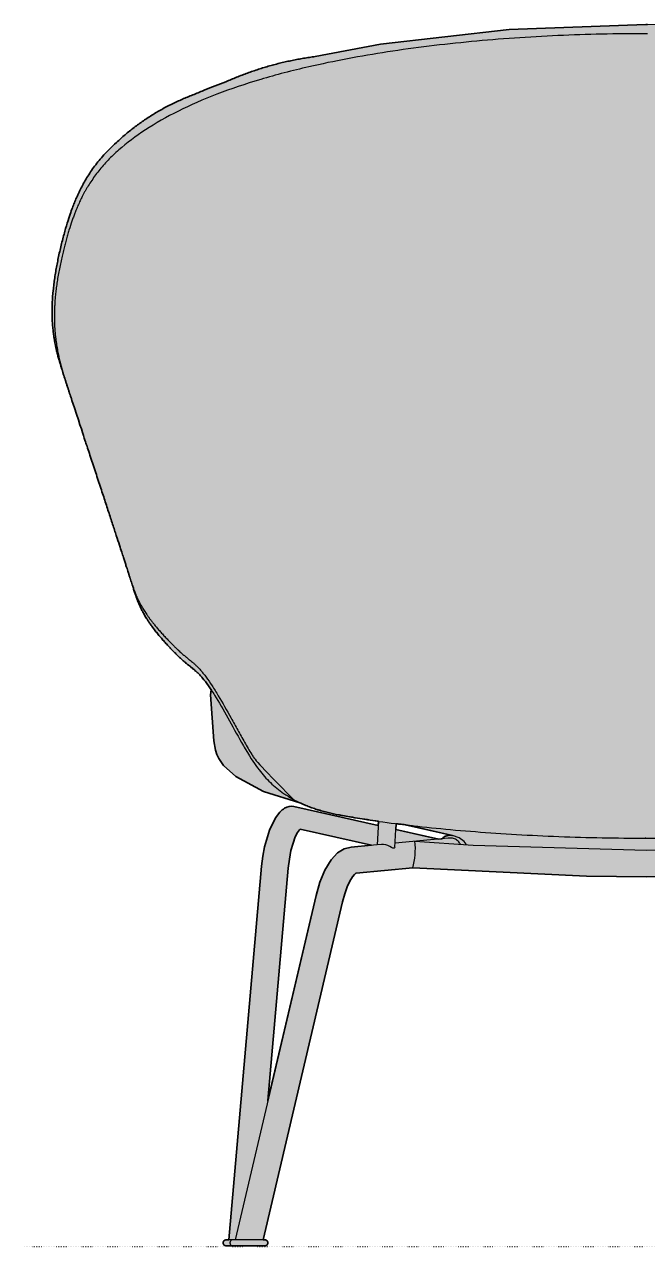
# Model space of a CAD drawing. Header units: millimetres. Extents: x 0 to 1838, y -1115 to 795.
# Drawn here: x 0 to 406, y -1115 to -320 of the extents above; entities that cross this region are included whole.
import ezdxf

# ---------------------------------------------------------------- set-up
doc = ezdxf.new("R2010")
doc.units = ezdxf.units.MM
doc.linetypes.add('Dots', pattern=[1, 0, -1])
doc.layers.add('Blocks', color=7, linetype='Continuous')
doc.layers.add('Blocks$Fill', color=7, linetype='Continuous', true_color=0xffffff)
for name, color, linetype, lineweight, true_color in [('Blocks$Inner', 7, 'Continuous', 25, 0x007f00), ('Blocks$Outline', 7, 'Continuous', 35, 0xff3f3f), ('Groud', 7, 'Dots', 25, 0x243775)]:
    doc.layers.add(name, color=color, linetype=linetype, lineweight=lineweight, true_color=true_color)

# ---------------------------------------------------------------- blocks, each defined once
blk = doc.blocks.new('Let Lounge Chair Back')
at = {"layer": 'Blocks$Fill'}
h = blk.add_hatch(color=256, dxfattribs=at)
h.paths.add_polyline_path([(231.9, 782.32), (315.7, 791.92), (404.58, 795.18), (405.19, 795.16), (405.81, 795.18), (494.69, 791.92), (578.49, 782.32), (621.08, 774.28), (624.82, 773.76), (628.55, 773.17), (632.27, 772.51), (635.99, 771.78), (639.69, 770.98), (643.38, 770.12), (647.05, 769.18), (650.71, 768.18), (654.35, 767.12), (657.96, 765.99), (661.56, 764.79), (665.13, 763.53), (668.67, 762.2), (672.19, 760.81), (675.68, 759.36), (679.14, 757.85), (686.15, 755.24), (692.94, 752.54), (699.77, 749.63), (703.24, 748.31), (706.69, 746.89), (710.11, 745.39), (713.49, 743.8), (716.84, 742.13), (720.15, 740.37), (723.41, 738.52), (726.63, 736.59), (729.8, 734.59), (732.92, 732.5), (735.98, 730.34), (738.98, 728.1), (741.93, 725.8), (744.81, 723.42), (747.62, 720.98), (750.37, 718.47), (752.88, 716.16), (755.28, 713.82), (757.01, 712.04), (758.67, 710.25), (760.26, 708.45), (761.79, 706.64), (763.25, 704.82), (764.65, 702.99), (765.99, 701.15), (767.26, 699.29), (768.49, 697.43), (769.65, 695.56), (770.77, 693.69), (771.83, 691.8), (772.85, 689.92), (773.82, 688.02), (774.75, 686.13), (776.44, 682.44), (777.81, 679.21), (778.46, 677.59), (779.85, 673.91), (781.53, 669.03), (783.55, 662.46), (785.67, 654.64), (787.65, 646.33), (789.3, 638.27), (790, 634.34), (790.64, 630.28), (791.2, 626.18), (791.66, 622.12), (792.01, 618.2), (792.24, 614.5), (792.36, 611.09), (792.39, 608.06), (792.36, 605.4), (792.27, 603.05), (792.16, 600.94), (792.01, 599.05), (791.68, 595.71), (791.28, 592.68), (790.7, 589.05), (789.99, 585.44), (789.28, 582.26), (788.69, 579.94), (787.16, 574.5), (779.63, 551.14), (779.43, 550.52), (739.8, 429.54), (739.64, 428.93), (739.46, 428.32), (738.24, 424.62), (736.92, 420.92), (736.11, 418.85), (735.44, 417.28), (735.03, 416.35), (734.57, 415.39), (734.1, 414.43), (733.59, 413.45), (733.03, 412.41), (732.39, 411.28), (731.65, 410.02), (730.29, 407.84), (729.17, 406.13), (728.5, 405.15), (726.96, 403), (725.19, 400.66), (723.26, 398.25), (721.23, 395.83), (719.2, 393.5), (714.8, 388.74), (711.51, 385.4), (710.39, 384.31), (708.36, 382.42), (706.46, 380.73), (704.12, 378.76), (700.27, 375.69), (699.51, 375.05), (698.72, 374.36), (697.91, 373.61), (697.07, 372.79), (696.21, 371.9), (695.33, 370.93), (694.42, 369.89), (693.49, 368.76), (692.54, 367.56), (691.57, 366.27), (690.59, 364.91), (688.8, 362.28), (689.28, 358.91), (687.1, 329.08), (686.04, 322.98), (685, 320.08), (683.74, 317.5), (680.68, 313.01), (672.79, 305.88), (654.71, 296.07), (631.1, 288.8), (629.47, 288.04), (627.9, 287.35), (626.33, 286.7), (624.74, 286.08), (623.15, 285.49), (621.55, 284.93), (619.94, 284.4), (618.09, 283.83), (616.22, 283.3), (612.49, 282.33), (609.01, 281.54), (605.53, 280.86), (605.53, 280.86), (605.53, 280.86), (605.5, 280.86), (605.5, 280.86), (605.5, 280.86), (604.98, 280.76), (587.02, 277.76), (579.81, 276.7), (579.98, 273.93), (635, 286.38), (635.18, 286.42), (635.37, 286.45), (635.56, 286.48), (635.74, 286.51), (635.93, 286.53), (636.12, 286.54), (636.31, 286.55), (636.49, 286.55), (636.68, 286.55), (636.87, 286.55), (637.06, 286.54), (637.25, 286.52), (637.43, 286.5), (637.62, 286.48), (637.81, 286.45), (638, 286.41), (638.19, 286.37), (638.38, 286.33), (638.57, 286.28), (638.75, 286.22), (638.94, 286.16), (639.13, 286.1), (639.32, 286.03), (639.5, 285.95), (639.69, 285.87), (639.88, 285.79), (640.07, 285.7), (640.25, 285.6), (640.44, 285.5), (640.63, 285.4), (640.81, 285.29), (641, 285.18), (641.18, 285.06), (641.37, 284.93), (641.55, 284.8), (641.74, 284.67), (641.92, 284.53), (642.11, 284.39), (642.47, 284.08), (642.84, 283.76), (643.21, 283.41), (643.58, 283.04), (643.95, 282.65), (646.78, 278.98), (650.83, 270.93), (654.05, 260.11), (655.18, 254), (655.95, 247.54), (677.31, 4.45), (678.83, 4.45), (679.33, 4.41), (679.83, 4.24), (680.13, 4.06), (680.46, 3.76), (680.7, 3.39), (680.87, 2.96), (680.93, 2.64), (680.93, 2.26), (680.87, 1.93), (680.77, 1.66), (680.5, 1.23), (680.24, 0.95), (679.77, 0.62), (679.21, 0.44), (653.49, 0.44), (653.02, 0.62), (652.55, 0.95), (652.28, 1.23), (652.02, 1.66), (651.92, 1.93), (651.86, 2.26), (651.86, 2.64), (651.92, 2.96), (652.09, 3.39), (652.33, 3.76), (652.66, 4.06), (652.96, 4.24), (653.46, 4.41), (653.97, 4.45), (654, 4.45), (654.91, 4.45), (603.2, 224.29), (601.76, 229.53), (600.12, 234.06), (598.37, 237.75), (596.65, 240.53), (595.33, 242.14), (594.55, 242.86), (594.35, 243), (557.46, 246.32), (444.33, 240.94), (405.19, 240.65), (366.06, 240.94), (252.93, 246.32), (216.04, 243), (215.84, 242.86), (215.06, 242.14), (213.74, 240.53), (212.02, 237.75), (210.27, 234.06), (208.63, 229.53), (207.19, 224.29), (155.48, 4.45), (156.38, 4.45), (156.42, 4.45), (156.93, 4.41), (157.43, 4.24), (157.73, 4.06), (158.06, 3.76), (158.3, 3.39), (158.47, 2.96), (158.53, 2.64), (158.53, 2.26), (158.47, 1.93), (158.37, 1.66), (158.1, 1.23), (157.84, 0.95), (157.37, 0.62), (156.9, 0.44), (131.18, 0.44), (130.62, 0.62), (130.15, 0.95), (129.88, 1.23), (129.62, 1.66), (129.52, 1.93), (129.46, 2.26), (129.46, 2.64), (129.52, 2.96), (129.69, 3.39), (129.93, 3.76), (130.26, 4.06), (130.56, 4.24), (131.06, 4.41), (131.56, 4.45), (133.07, 4.45), (154.44, 247.54), (155.21, 254), (156.34, 260.11), (159.56, 270.93), (163.61, 278.98), (166.43, 282.65), (166.81, 283.04), (167.18, 283.41), (167.55, 283.76), (167.91, 284.08), (168.28, 284.39), (168.47, 284.53), (168.65, 284.67), (168.84, 284.8), (169.02, 284.93), (169.21, 285.06), (169.39, 285.18), (169.58, 285.29), (169.76, 285.4), (169.95, 285.5), (170.14, 285.6), (170.32, 285.7), (170.51, 285.79), (170.7, 285.87), (170.88, 285.95), (171.07, 286.03), (171.26, 286.1), (171.45, 286.16), (171.64, 286.22), (171.82, 286.28), (172.01, 286.33), (172.2, 286.37), (172.39, 286.41), (172.58, 286.45), (172.76, 286.48), (172.95, 286.5), (173.14, 286.52), (173.33, 286.54), (173.52, 286.55), (173.71, 286.55), (173.89, 286.55), (174.08, 286.55), (174.27, 286.54), (174.46, 286.53), (174.64, 286.51), (174.83, 286.48), (175.02, 286.45), (175.2, 286.42), (175.39, 286.38), (230.41, 273.93), (230.58, 276.7), (210.6, 279.84), (205.41, 280.76), (204.89, 280.86), (204.89, 280.86), (204.89, 280.86), (204.89, 280.86), (204.86, 280.86), (204.86, 280.86), (204.86, 280.86), (201.38, 281.54), (197.9, 282.33), (194.16, 283.3), (192.3, 283.83), (190.45, 284.4), (188.84, 284.93), (187.24, 285.49), (185.65, 286.08), (184.06, 286.7), (182.49, 287.35), (180.92, 288.04), (179.29, 288.8), (155.68, 296.07), (137.59, 305.88), (129.7, 313.01), (126.65, 317.5), (125.39, 320.08), (124.35, 322.98), (123.29, 329.08), (121.11, 358.91), (121.59, 362.28), (119.8, 364.91), (118.82, 366.27), (117.85, 367.56), (116.9, 368.76), (115.97, 369.89), (115.06, 370.93), (114.18, 371.9), (113.32, 372.79), (112.48, 373.61), (111.67, 374.36), (110.88, 375.05), (109.37, 376.29), (104.81, 379.97), (102.98, 381.56), (102.03, 382.42), (100, 384.31), (97.65, 386.62), (94.01, 390.41), (91.19, 393.5), (89.16, 395.83), (87.13, 398.25), (85.2, 400.66), (83.43, 403), (81.89, 405.15), (80.63, 407.02), (79.6, 408.61), (78.74, 410.02), (78, 411.28), (77.36, 412.41), (76.79, 413.45), (76.29, 414.43), (75.82, 415.39), (75.36, 416.35), (74.59, 418.1), (74, 419.55), (72.88, 422.53), (71.31, 427.13), (70.93, 428.32), (70.75, 428.94), (70.58, 429.56), (30.96, 550.52), (30.76, 551.14), (23.23, 574.5), (21.69, 579.94), (20.85, 583.36), (20.21, 586.35), (19.51, 590.09), (19.1, 592.68), (18.71, 595.71), (18.37, 599.05), (18.23, 600.94), (18.11, 603.05), (18.03, 605.4), (17.99, 608.06), (18.03, 611.09), (18.15, 614.5), (18.38, 618.2), (18.73, 622.12), (19.19, 626.18), (19.75, 630.28), (20.73, 636.33), (21.86, 642.22), (23.7, 650.5), (24.72, 654.64), (26.84, 662.46), (28.86, 669.03), (30.54, 673.91), (31.93, 677.59), (33.24, 680.8), (34.75, 684.23), (35.64, 686.13), (36.57, 688.02), (37.54, 689.92), (38.56, 691.8), (39.62, 693.69), (40.74, 695.56), (41.9, 697.43), (43.12, 699.29), (44.4, 701.15), (45.74, 702.99), (47.14, 704.82), (48.6, 706.64), (50.13, 708.45), (51.72, 710.25), (53.38, 712.04), (55.11, 713.82), (57.5, 716.16), (60.02, 718.47), (62.77, 720.98), (65.58, 723.42), (68.46, 725.8), (71.4, 728.1), (74.41, 730.34), (77.47, 732.5), (80.59, 734.59), (83.75, 736.59), (86.97, 738.52), (90.24, 740.37), (93.55, 742.13), (96.9, 743.8), (100.28, 745.39), (103.7, 746.89), (107.15, 748.31), (110.62, 749.63), (117.45, 752.54), (124.24, 755.24), (131.25, 757.85), (134.71, 759.36), (138.2, 760.81), (141.71, 762.2), (145.26, 763.53), (148.83, 764.79), (152.42, 765.99), (156.04, 767.12), (159.68, 768.18), (163.34, 769.18), (167.01, 770.12), (170.7, 770.98), (174.4, 771.78), (178.12, 772.51), (181.84, 773.17), (185.57, 773.76), (189.31, 774.28)], flags=0)
h.paths.add_polyline_path([(568.27, 275.15), (562.5, 274.43), (531.72, 267.47), (531.9, 267.5), (532.07, 267.53), (532.31, 267.56), (532.55, 267.58), (532.78, 267.6), (533.02, 267.62), (533.26, 267.62), (533.5, 267.62), (533.74, 267.61), (533.98, 267.59), (534.16, 267.57), (534.34, 267.55), (534.52, 267.52), (534.7, 267.49), (534.87, 267.45), (535.05, 267.41), (535.23, 267.36), (535.4, 267.31), (535.58, 267.25), (535.75, 267.19), (535.92, 267.13), (536.09, 267.06), (536.26, 266.98), (536.43, 266.9), (536.51, 266.86), (536.59, 266.81), (536.67, 266.77), (536.75, 266.72), (536.86, 266.65), (536.98, 266.57), (537.09, 266.5), (537.19, 266.42), (537.3, 266.33), (537.41, 266.25), (537.51, 266.16), (537.61, 266.07), (537.81, 265.88), (538.01, 265.69), (538.2, 265.49), (538.39, 265.29), (540.79, 265.07), (568.5, 271.34)], flags=0)
h.paths.add_polyline_path([(610.63, 251.59), (614.71, 244.96), (618.02, 237.03), (620.48, 228.49), (651.89, 94.95), (638.6, 246.17), (637.87, 252.15), (636.81, 257.67), (635.48, 262.52), (634, 266.49), (632.52, 269.44), (631.29, 271.24), (630.87, 271.67), (584.37, 261.15), (597.65, 259.95), (602.1, 258.79), (606.41, 256.08)], flags=0)
h.paths.add_polyline_path([(247.89, 274.43), (242.12, 275.15), (241.89, 271.34), (269.6, 265.07), (272, 265.29), (272.19, 265.49), (272.38, 265.69), (272.57, 265.88), (272.78, 266.07), (272.88, 266.16), (272.98, 266.25), (273.09, 266.33), (273.19, 266.42), (273.3, 266.5), (273.41, 266.57), (273.52, 266.65), (273.64, 266.72), (273.72, 266.77), (273.8, 266.81), (273.88, 266.86), (273.96, 266.9), (274.13, 266.98), (274.29, 267.06), (274.46, 267.13), (274.64, 267.19), (274.81, 267.25), (274.98, 267.31), (275.16, 267.36), (275.34, 267.41), (275.51, 267.45), (275.69, 267.49), (275.87, 267.52), (276.05, 267.55), (276.23, 267.57), (276.41, 267.59), (276.65, 267.61), (276.89, 267.62), (277.13, 267.62), (277.37, 267.62), (277.6, 267.6), (277.84, 267.58), (278.08, 267.56), (278.32, 267.53), (278.49, 267.5), (278.67, 267.47)], flags=0)
h.paths.add_polyline_path([(189.91, 228.49), (192.37, 237.03), (195.68, 244.96), (199.76, 251.59), (203.98, 256.08), (208.29, 258.79), (212.73, 259.95), (226.02, 261.15), (179.51, 271.67), (179.1, 271.24), (177.87, 269.44), (176.39, 266.49), (174.91, 262.52), (173.58, 257.67), (172.52, 252.15), (171.79, 246.17), (158.5, 94.95)], flags=0)
at = {"layer": 'Blocks$Inner'}
for p, q in [((405.81, 789.16), (404.58, 789.16)), ((230.41, 273.93), (175.39, 286.38)), ((210.6, 279.84), (204.86, 280.86)), ((230.58, 276.77), (229.67, 261.48)), ((241.2, 259.67), (242.12, 275.17)), ((276.04, 265.65), (241.37, 262.53)), ((139.56, 4.45), (136.04, 4.45)), ((147.54, 4.45), (139.65, 4.45))]:
    blk.add_line(p, q, dxfattribs=at)
for points in [[(621.08, 774.28), (578.49, 782.32), (494.69, 791.92), (405.81, 795.18), (405.19, 795.16), (404.58, 795.18), (315.7, 791.92), (231.9, 782.32), (189.31, 774.28)], [(179.29, 288.8), (155.68, 296.07), (137.59, 305.88), (129.7, 313.01), (126.65, 317.5), (125.39, 320.08), (124.35, 322.98), (123.29, 329.08), (121.11, 358.91), (121.59, 362.28)], [(166.43, 282.65), (163.61, 278.98), (159.56, 270.93), (156.34, 260.11), (155.21, 254), (154.44, 247.54), (133.07, 4.45)], [(158.46, 94.52), (171.79, 246.17), (172.52, 252.15), (173.58, 257.67), (174.91, 262.52), (176.39, 266.49), (177.87, 269.44), (179.1, 271.24), (179.51, 271.67), (226.02, 261.15)], [(269.78, 265.03), (241.89, 271.34)], [(287.86, 261.47), (287.64, 261.91), (286.39, 263.48), (283.04, 265.96), (278.67, 267.47), (247.56, 274.51)], [(254.32, 263.69), (292.14, 261.19), (405.19, 258.02), (518.25, 261.19), (556.07, 263.69)], [(241.19, 259.89), (241.11, 259.36), (240.71, 259.12), (239.99, 259.26), (239.05, 259.69), (237.94, 260.27), (236.7, 260.86), (235.34, 261.34), (233.92, 261.62), (232.53, 261.61), (229.67, 261.48), (212.73, 259.95), (208.29, 258.79), (203.98, 256.08), (199.76, 251.59), (195.68, 244.96), (192.37, 237.03), (189.91, 228.49), (137.21, 4.45)], [(155.48, 4.45), (207.19, 224.29), (208.63, 229.53), (210.27, 234.06), (212.02, 237.75), (213.74, 240.53), (215.06, 242.14), (215.84, 242.86), (216.04, 243), (252.93, 246.32)], [(252.93, 246.32), (366.06, 240.94), (405.19, 240.65), (444.33, 240.94), (557.46, 246.32)], [(135.95, 4.45), (135.44, 4.41), (134.94, 4.24), (134.64, 4.06), (134.32, 3.76), (134.07, 3.39), (133.91, 2.96), (133.85, 2.64), (133.84, 2.26), (133.9, 1.93), (134, 1.66), (134.27, 1.23), (134.54, 0.95), (135, 0.62), (135.48, 0.44)]]:
    blk.add_lwpolyline(points, dxfattribs=at)
blk.add_lwpolyline([(156.42, 4.45), (156.38, 4.45), (131.56, 4.45), (131.06, 4.41), (130.56, 4.24), (130.26, 4.06), (129.93, 3.76), (129.69, 3.39), (129.52, 2.96), (129.46, 2.64), (129.46, 2.26), (129.52, 1.93), (129.62, 1.66), (129.88, 1.23), (130.15, 0.95), (130.62, 0.62), (131.18, 0.44), (156.9, 0.44), (157.37, 0.62), (157.84, 0.95), (158.1, 1.23), (158.37, 1.66), (158.47, 1.93), (158.53, 2.26), (158.53, 2.64), (158.47, 2.96), (158.3, 3.39), (158.06, 3.76), (157.73, 4.06), (157.43, 4.24), (156.93, 4.41)], close=True, dxfattribs=at)
blk.add_arc((207.24, 258.72), 47.34, 344.81521, 6.03269, dxfattribs=at)
for points, knots in [([(404.58, 789.16), (385.5, 789.16), (347.32, 788.35), (290.78, 784.47), (236.01, 777.78), (190.12, 769.2), (153.38, 759.63), (124.83, 750), (99.62, 739), (78.17, 726.74), (63.66, 715.81), (54.26, 706.82), (49.25, 701.09), (45.68, 696.4), (43.2, 692.82), (41.33, 689.84), (39.96, 687.49), (38.97, 685.73), (38.09, 684.08), (37.07, 682.08), (35.92, 679.71), (34.74, 677.1), (33.68, 674.58), (32.81, 672.4), (31.87, 669.92), (30.6, 666.36), (29.32, 662.42), (28.07, 658.18), (27.14, 654.88), (26.38, 652.04), (25.79, 649.73), (25.36, 648), (24.93, 646.2), (24.34, 643.69), (23.6, 640.38), (22.75, 636.22), (21.98, 632), (21.3, 627.82), (20.73, 623.77), (20.28, 619.95), (19.96, 616.49), (19.73, 613.36), (19.53, 609.41), (19.45, 604.92), (19.54, 600.82), (19.71, 597.68), (19.89, 595.34), (20.1, 593.06), (20.44, 590.13), (20.94, 586.67), (21.62, 582.85), (22.32, 579.39), (23.07, 576.15), (23.93, 572.89), (24.71, 570.21), (25.31, 568.2), (25.75, 566.77), (26.12, 565.58), (26.47, 564.46), (26.72, 563.65), (26.92, 563.03), (27.16, 562.28), (27.43, 561.43), (27.75, 560.41), (28.17, 559.1), (28.76, 557.29), (29.64, 554.55), (30.48, 552), (30.96, 550.52)], [0.9729634, 0.9729634, 0.9729634, 0.9729634, 1.0124371, 1.0519107, 1.0913844, 1.1308581, 1.1571739, 1.1834897, 1.2098055, 1.2361213, 1.2624371, 1.2755949, 1.2887528, 1.2953318, 1.3019107, 1.3084897, 1.3117792, 1.3150686, 1.3183581, 1.3216476, 1.3282265, 1.3348055, 1.3380949, 1.3413844, 1.3446739, 1.3479634, 1.3545423, 1.3578318, 1.3611213, 1.3644107, 1.3660555, 1.3677002, 1.3693449, 1.3709897, 1.3742792, 1.3775686, 1.3808581, 1.3841476, 1.3874371, 1.3907265, 1.394016, 1.3973055, 1.4005949, 1.4071739, 1.4137528, 1.4170423, 1.4203318, 1.4236213, 1.4269107, 1.4334897, 1.4400686, 1.4466476, 1.4532265, 1.4598055, 1.4663844, 1.4696739, 1.4729634, 1.4762528, 1.4795423, 1.4861213, 1.4927002, 1.4959897, 1.4992792, 1.5025686, 1.5058581, 1.5124371, 1.519016, 1.5255949, 1.5255949, 1.5255949, 1.5255949]), ([(131.25, 757.85), (126.51, 756.14), (119.51, 753.45), (112.86, 750.61), (110.62, 749.63)], [188.65892393, 188.65892393, 188.65892393, 188.65892393, 188.67232107, 188.67929278, 188.67929278, 188.67929278, 188.67929278]), ([(60.02, 718.47), (58.3, 716.93), (54.19, 713.04), (49.51, 707.87), (45.7, 703), (43.09, 699.3), (40.7, 695.57), (38.89, 692.43), (37.53, 689.92), (36.56, 688.02), (35.64, 686.14), (34.74, 684.21), (33.93, 682.41), (33.23, 680.79), (32.58, 679.21), (31.72, 677.08), (30.59, 674.11), (28.93, 669.35), (26.86, 662.67), (25.06, 656.05), (23.68, 650.5), (22.72, 646.31), (21.99, 642.88), (21.45, 640.21), (21.08, 638.27), (20.73, 636.34), (20.27, 633.68), (19.73, 630.29), (19.17, 626.17), (18.56, 620.74), (18.17, 615.59), (18.01, 611.03), (17.98, 607.99), (18.02, 605.36), (18.14, 602.22), (18.36, 598.94), (18.64, 596.2), (18.89, 594.17), (19.1, 592.66), (19.32, 591.25), (19.51, 590.07), (19.69, 589.03), (19.92, 587.78), (20.14, 586.65), (20.39, 585.45), (20.61, 584.44), (20.85, 583.36), (21.19, 581.9), (21.67, 579.98), (22.37, 577.42), (23.21, 574.56), (24.19, 571.35), (25.32, 567.78), (26.35, 564.58), (27.21, 561.92), (27.89, 559.83), (28.55, 557.83), (29.35, 555.39), (30.06, 553.26), (30.62, 551.55), (30.76, 551.14)], [248.5033791, 248.5033791, 248.5033791, 248.5033791, 248.5123081, 248.5258217, 248.5325784, 248.5393352, 248.5460919, 248.5528487, 248.5562271, 248.5596054, 248.5629838, 248.5663622, 248.5697406, 248.573119, 248.5764973, 248.5798757, 248.5866325, 248.5933892, 248.600146, 248.6069027, 248.6102811, 248.6136595, 248.6170379, 248.6187271, 248.6204163, 248.6221054, 248.6237946, 248.627173, 248.6305514, 248.6339298, 248.6406865, 248.6440649, 248.6474433, 248.6508217, 248.6542, 248.6609568, 248.6677136, 248.6710919, 248.6744703, 248.6778487, 248.6812271, 248.6846054, 248.6879838, 248.6947406, 248.698119, 248.7014973, 248.7048757, 248.7082541, 248.7150109, 248.7217676, 248.7285244, 248.7352811, 248.7420379, 248.7487946, 248.752173, 248.7555514, 248.7589298, 248.7623081, 248.7690649, 248.7711088, 248.7711088, 248.7711088, 248.7711088]), ([(30.96, 550.52), (39.82, 523.57), (40.75, 520.75), (42.8, 514.53), (45.58, 506.09), (48.39, 497.53), (50.51, 491.08), (51.98, 486.61), (53.38, 482.37), (55.24, 476.69), (57.48, 469.85), (59.91, 462.42), (61.94, 456.18), (63.42, 451.61), (64.51, 448.25), (65.22, 446.04), (65.74, 444.41), (66.15, 443.16), (66.52, 442.01), (66.91, 440.77), (67.32, 439.51), (67.68, 438.37), (68.01, 437.36), (68.28, 436.51), (68.57, 435.63), (68.93, 434.52), (69.37, 433.16), (69.91, 431.51), (70.49, 429.8), (71.13, 427.98), (71.8, 426.16), (72.36, 424.73), (72.8, 423.65), (73.13, 422.87), (73.44, 422.17), (73.81, 421.34), (74.27, 420.38), (74.82, 419.28), (75.39, 418.22), (75.9, 417.28), (76.5, 416.24), (77.39, 414.75), (78.43, 413.1), (79.64, 411.27), (80.65, 409.83), (81.57, 408.56), (82.36, 407.51), (82.98, 406.7), (83.64, 405.85), (84.63, 404.62), (86.01, 402.95), (87.87, 400.81), (89.85, 398.58), (91.9, 396.37), (93.92, 394.25), (95.51, 392.63), (96.67, 391.47), (97.46, 390.68), (98.2, 389.96), (99.12, 389.07), (100.61, 387.66), (102.03, 386.36), (103.28, 385.25), (104.15, 384.49), (104.87, 383.88), (105.45, 383.4), (106.04, 382.91), (106.76, 382.34), (107.74, 381.56), (108.79, 380.73), (109.75, 379.94), (110.6, 379.21), (111.32, 378.55), (112.12, 377.79), (113.2, 376.7), (114.44, 375.36), (115.43, 374.2), (115.83, 373.72)], [1.5255949, 1.5255949, 1.5255949, 1.5255949, 1.5288844, 1.5321739, 1.5387528, 1.5453318, 1.5486213, 1.5519107, 1.5552002, 1.5584897, 1.5650686, 1.5716476, 1.5782265, 1.5848055, 1.5913844, 1.5979634, 1.6012528, 1.6045423, 1.6078318, 1.6111213, 1.6177002, 1.6242792, 1.6275686, 1.6308581, 1.6341476, 1.6374371, 1.644016, 1.6505949, 1.6571739, 1.6637528, 1.6703318, 1.6769107, 1.6802002, 1.6834897, 1.6867792, 1.6900686, 1.6966476, 1.7032265, 1.706516, 1.7098055, 1.7130949, 1.7163844, 1.7229634, 1.7262528, 1.7295423, 1.7328318, 1.7344765, 1.7361213, 1.737766, 1.7394107, 1.7427002, 1.7459897, 1.7492792, 1.7525686, 1.7558581, 1.7591476, 1.7607923, 1.7624371, 1.7640818, 1.7657265, 1.769016, 1.7755949, 1.7788844, 1.7821739, 1.7854634, 1.7871081, 1.7887528, 1.7920423, 1.7953318, 1.8019107, 1.8084897, 1.8117792, 1.8150686, 1.8183581, 1.8216476, 1.8282265, 1.8325468, 1.8325468, 1.8325468, 1.8325468]), ([(70.58, 429.56), (70.8, 428.72), (71.36, 426.96), (72.17, 424.55), (72.9, 422.44), (73.48, 420.88), (73.9, 419.79), (74.27, 418.86), (74.58, 418.12), (74.93, 417.3), (75.35, 416.36), (75.81, 415.38), (76.44, 414.12), (77.13, 412.8), (77.98, 411.31), (78.72, 410.05), (79.43, 408.88), (80.09, 407.85), (80.62, 407.03), (81.21, 406.15), (82.1, 404.84), (83.39, 403.02), (85.17, 400.68), (87.11, 398.25), (89.16, 395.81), (91.21, 393.47), (92.83, 391.68), (94.03, 390.4), (94.84, 389.53), (95.59, 388.74), (96.56, 387.73), (97.67, 386.59), (98.9, 385.38), (100.39, 383.93), (101.72, 382.69), (102.98, 381.56), (103.93, 380.72), (104.84, 379.95), (105.6, 379.31), (106.28, 378.75), (107.1, 378.09), (107.86, 377.5), (108.67, 376.85), (109.36, 376.3), (110.12, 375.69), (111.13, 374.84), (112.46, 373.66), (114.16, 371.95), (116.55, 369.27), (119.76, 365.11), (125.21, 356.8), (132.28, 344.24), (139.1, 332.11), (142.93, 325.22), (143.7, 323.89)], [-1.7811762, -1.7811762, -1.7811762, -1.7811762, -1.7752992, -1.7685425, -1.7617857, -1.755029, -1.7482722, -1.7448938, -1.7415154, -1.7381371, -1.7347587, -1.7313803, -1.7280019, -1.7212452, -1.7178668, -1.7144884, -1.71111, -1.7094208, -1.7077317, -1.7060425, -1.7043533, -1.7009749, -1.6975965, -1.6942181, -1.6908398, -1.6874614, -1.684083, -1.6823938, -1.6807046, -1.6790154, -1.6773263, -1.6739479, -1.6705695, -1.6671911, -1.6604344, -1.657056, -1.6536776, -1.6502992, -1.6469208, -1.6435425, -1.6401641, -1.6334073, -1.630029, -1.6266506, -1.6232722, -1.6198938, -1.6131371, -1.6063803, -1.5996235, -1.58611, -1.5725965, -1.5455695, -1.5185425, -1.512001, -1.512001, -1.512001, -1.512001]), ([(115.83, 373.72), (116.25, 373.2), (116.97, 372.32), (118.96, 369.75), (122.2, 365.04), (127.58, 356.34), (133.14, 346.51), (138.88, 336.11), (143.32, 328.14), (147.94, 320.14), (151.28, 314.9), (175.49, 290.77)], [1.8325468, 1.8325468, 1.8325468, 1.8325468, 1.8336588, 1.8402377, 1.8533956, 1.8665535, 1.8928693, 1.9060272, 1.9191851, 1.932343, 1.9455009, 1.9455009, 1.9455009, 1.9455009]), ([(152.82, 310.08), (155.03, 307.2), (160, 301.71), (166.15, 296.62), (169.6, 294.25), (171.08, 293.48)], [-1.4989944, -1.4989944, -1.4989944, -1.4989944, -1.1656611, -0.8323277, -0.7836035, -0.7836035, -0.7836035, -0.7836035]), ([(175.39, 286.38), (173.41, 286.83), (170.35, 286.21), (167.43, 283.72), (166.43, 282.65)], [1, 1, 1, 1, 1.2222222, 1.3333333, 1.3333333, 1.3333333, 1.3333333]), ([(171.08, 293.48), (171.34, 293.31), (172.56, 292.49), (174.8, 291.12), (177.82, 289.49), (180.91, 288.02), (184.06, 286.68), (187.24, 285.47), (189.38, 284.75), (190.45, 284.4)], [-0.7836035, -0.7836035, -0.7836035, -0.7836035, -0.75, -0.625, -0.5, -0.375, -0.25, -0.125, 0, 0, 0, 0]), ([(190.45, 284.4), (191.07, 284.21), (192.3, 283.83), (194.78, 283.11), (199.15, 281.98), (202.89, 281.21), (205.41, 280.76)], [0, 0, 0, 0, 0.125, 0.25, 0.5, 1, 1, 1, 1]), ([(205.41, 280.76), (210.89, 279.76), (222.86, 277.74), (243.88, 274.82), (267.8, 272.15), (293.53, 269.88), (320.37, 268.06), (348.03, 266.72), (376.19, 265.93), (395.12, 265.77), (404.58, 265.77)], [1, 1, 1, 1, 1.125, 1.25, 1.375, 1.5, 1.625, 1.75, 1.875001, 2, 2, 2, 2]), ([(249.66, 274.25), (250.35, 274.16), (252.48, 273.9), (254.64, 273.65), (256.11, 273.48)], [0.11906405, 0.11906405, 0.11906405, 0.11906405, 0.125, 0.13733611, 0.13733611, 0.13733611, 0.13733611]), ([(278.67, 267.47), (278.55, 267.49), (277.81, 267.62), (276.56, 267.67), (274.97, 267.36), (273.34, 266.67), (272.42, 265.77), (271.89, 265.17)], [4, 4, 4, 4, 4.0206163, 4.1317274, 4.2150608, 4.2983941, 4.4283215, 4.4283215, 4.4283215, 4.4283215]), ([(283.96, 261.73), (283.53, 262.46), (282.42, 263.96), (280.15, 265.5), (278.28, 265.75), (277.29, 265.63)], [0.7633177, 0.7633177, 0.7633177, 0.7633177, 0.8333333, 0.9166667, 1, 1, 1, 1])]:
    blk.add_open_spline(points, degree=3, knots=knots, dxfattribs=at)
for points, weights in [([(189.31, 774.28), (159.07, 770.33), (131.25, 757.85)], [1, 0.989402350122, 1]), ([(110.62, 749.63), (82.16, 739.19), (60.02, 718.47)], [1, 0.979955992932, 1])]:
    blk.add_rational_spline(points, weights, degree=2, dxfattribs=at)
for points in [[(143.7, 323.89), (148.08, 316.74), (149.77, 314.14), (152.82, 310.08)], [(204.86, 280.86), (204.87, 280.86), (204.88, 280.86), (204.89, 280.86)], [(405.81, 265.77), (415.27, 265.77), (434.19, 265.93), (462.35, 266.72), (490.02, 268.06), (516.86, 269.88), (542.59, 272.15), (566.51, 274.82), (587.53, 277.74), (599.5, 279.76), (604.98, 280.76)], [(277.29, 265.63), (276.64, 265.71), (276.01, 265.68), (276.04, 265.65)], [(404.58, 265.77), (404.45, 265.77), (404.31, 265.77), (404.18, 265.77)], [(404.18, 265.77), (404.31, 265.77), (404.45, 265.77), (404.58, 265.77)], [(404.58, 265.77), (404.78, 265.77), (404.99, 265.77), (405.19, 265.77)], [(405.19, 265.77), (405.4, 265.77), (405.61, 265.77), (405.81, 265.77)]]:
    blk.add_open_spline(points, degree=3, dxfattribs=at)
at = {"layer": 'Blocks$Outline'}
for points in [[(315.7, 791.92), (404.58, 795.18)], [(404.58, 795.18), (405.19, 795.16)], [(405.19, 795.16), (405.81, 795.18)], [(231.9, 782.32), (315.7, 791.92)], [(189.31, 774.28), (231.9, 782.32)], [(121.11, 358.91), (121.59, 362.28)], [(123.29, 329.08), (121.11, 358.91)], [(124.35, 322.98), (123.29, 329.08)], [(125.39, 320.08), (124.35, 322.98)], [(126.65, 317.5), (125.39, 320.08)], [(129.7, 313.01), (126.65, 317.5)], [(137.59, 305.88), (129.7, 313.01)], [(155.68, 296.07), (137.59, 305.88)], [(179.29, 288.8), (155.68, 296.07)], [(175.39, 286.38), (230.41, 273.93)], [(159.56, 270.93), (163.61, 278.98)], [(163.61, 278.98), (166.43, 282.65)], [(204.89, 280.86), (204.86, 280.86)], [(156.34, 260.11), (159.56, 270.93)], [(179.1, 271.24), (177.87, 269.44)], [(179.51, 271.67), (179.1, 271.24)], [(226.02, 261.15), (179.51, 271.67)], [(230.41, 273.93), (230.58, 276.7)], [(242.12, 275.15), (241.89, 271.34)], [(241.89, 271.34), (269.6, 265.07)], [(278.67, 267.47), (247.89, 274.43)], [(174.91, 262.52), (173.58, 257.67)], [(176.39, 266.49), (174.91, 262.52)], [(177.87, 269.44), (176.39, 266.49)], [(269.6, 265.07), (272, 265.29)], [(155.21, 254), (156.34, 260.11)], [(173.58, 257.67), (172.52, 252.15)], [(199.76, 251.59), (203.98, 256.08)], [(203.98, 256.08), (208.29, 258.79)], [(208.29, 258.79), (212.73, 259.95)], [(212.73, 259.95), (226.02, 261.15)], [(133.07, 4.45), (154.44, 247.54)], [(154.44, 247.54), (155.21, 254)], [(172.52, 252.15), (171.79, 246.17)], [(195.68, 244.96), (199.76, 251.59)], [(171.79, 246.17), (158.5, 94.95)], [(192.37, 237.03), (195.68, 244.96)], [(213.74, 240.53), (212.02, 237.75)], [(215.06, 242.14), (213.74, 240.53)], [(215.84, 242.86), (215.06, 242.14)], [(216.04, 243), (215.84, 242.86)], [(252.93, 246.32), (216.04, 243)], [(366.06, 240.94), (252.93, 246.32)], [(405.19, 240.65), (366.06, 240.94)], [(444.33, 240.94), (405.19, 240.65)], [(189.91, 228.49), (192.37, 237.03)], [(210.27, 234.06), (208.63, 229.53)], [(212.02, 237.75), (210.27, 234.06)], [(207.19, 224.29), (155.48, 4.45)], [(158.5, 94.95), (189.91, 228.49)], [(208.63, 229.53), (207.19, 224.29)], [(129.46, 2.64), (129.52, 2.96)], [(129.46, 2.26), (129.46, 2.64)], [(129.52, 1.93), (129.46, 2.26)], [(129.52, 2.96), (129.69, 3.39)], [(129.62, 1.66), (129.52, 1.93)], [(129.88, 1.23), (129.62, 1.66)], [(129.69, 3.39), (129.93, 3.76)], [(130.15, 0.95), (129.88, 1.23)], [(129.93, 3.76), (130.26, 4.06)], [(130.62, 0.62), (130.15, 0.95)], [(130.26, 4.06), (130.56, 4.24)], [(130.56, 4.24), (131.06, 4.41)], [(131.18, 0.44), (130.62, 0.62)], [(131.06, 4.41), (131.56, 4.45)], [(156.9, 0.44), (131.18, 0.44)], [(131.56, 4.45), (133.07, 4.45)], [(155.48, 4.45), (156.38, 4.45)], [(156.38, 4.45), (156.42, 4.45)], [(156.42, 4.45), (156.93, 4.41)], [(157.37, 0.62), (156.9, 0.44)], [(156.93, 4.41), (157.43, 4.24)], [(157.84, 0.95), (157.37, 0.62)], [(157.43, 4.24), (157.73, 4.06)], [(157.73, 4.06), (158.06, 3.76)], [(158.1, 1.23), (157.84, 0.95)], [(158.06, 3.76), (158.3, 3.39)], [(158.37, 1.66), (158.1, 1.23)], [(158.3, 3.39), (158.47, 2.96)], [(158.47, 1.93), (158.37, 1.66)], [(158.47, 2.96), (158.53, 2.64)], [(158.53, 2.26), (158.47, 1.93)], [(158.53, 2.64), (158.53, 2.26)]]:
    blk.add_lwpolyline(points, dxfattribs=at)
for points, weights in [([(131.25, 757.85), (159.07, 770.33), (189.31, 774.28)], [1, 0.989402350122, 1]), ([(60.02, 718.47), (82.16, 739.19), (110.62, 749.63)], [1, 0.979955992932, 1])]:
    blk.add_rational_spline(points, weights, degree=2, dxfattribs=at)
for points, knots in [([(110.62, 749.63), (112.86, 750.61), (119.51, 753.45), (126.51, 756.14), (131.25, 757.85)], [-188.67929278, -188.67929278, -188.67929278, -188.67929278, -188.67232107, -188.65892393, -188.65892393, -188.65892393, -188.65892393]), ([(30.76, 551.14), (30.62, 551.55), (30.06, 553.26), (29.35, 555.39), (28.55, 557.83), (27.89, 559.83), (27.21, 561.92), (26.35, 564.58), (25.32, 567.78), (24.19, 571.35), (23.21, 574.56), (22.37, 577.42), (21.67, 579.98), (21.19, 581.9), (20.85, 583.36), (20.61, 584.44), (20.39, 585.45), (20.14, 586.65), (19.92, 587.78), (19.69, 589.03), (19.51, 590.07), (19.32, 591.25), (19.1, 592.66), (18.89, 594.17), (18.64, 596.2), (18.36, 598.94), (18.14, 602.22), (18.02, 605.36), (17.98, 607.99), (18.01, 611.03), (18.17, 615.59), (18.56, 620.74), (19.17, 626.17), (19.73, 630.29), (20.27, 633.68), (20.73, 636.34), (21.08, 638.27), (21.45, 640.21), (21.99, 642.88), (22.72, 646.31), (23.68, 650.5), (25.06, 656.05), (26.86, 662.67), (28.93, 669.35), (30.59, 674.11), (31.72, 677.08), (32.58, 679.21), (33.23, 680.79), (33.93, 682.41), (34.74, 684.21), (35.64, 686.14), (36.56, 688.02), (37.53, 689.92), (38.89, 692.43), (40.7, 695.57), (43.09, 699.3), (45.7, 703), (49.51, 707.87), (54.19, 713.04), (58.3, 716.93), (60.02, 718.47)], [-248.7711088, -248.7711088, -248.7711088, -248.7711088, -248.7690649, -248.7623081, -248.7589298, -248.7555514, -248.752173, -248.7487946, -248.7420379, -248.7352811, -248.7285244, -248.7217676, -248.7150109, -248.7082541, -248.7048757, -248.7014973, -248.698119, -248.6947406, -248.6879838, -248.6846054, -248.6812271, -248.6778487, -248.6744703, -248.6710919, -248.6677136, -248.6609568, -248.6542, -248.6508217, -248.6474433, -248.6440649, -248.6406865, -248.6339298, -248.6305514, -248.627173, -248.6237946, -248.6221054, -248.6204163, -248.6187271, -248.6170379, -248.6136595, -248.6102811, -248.6069027, -248.600146, -248.5933892, -248.5866325, -248.5798757, -248.5764973, -248.573119, -248.5697406, -248.5663622, -248.5629838, -248.5596054, -248.5562271, -248.5528487, -248.5460919, -248.5393352, -248.5325784, -248.5258217, -248.5123081, -248.5033791, -248.5033791, -248.5033791, -248.5033791]), ([(70.58, 429.56), (70.55, 429.63), (70.32, 430.3), (69.91, 431.51), (69.37, 433.16), (68.93, 434.52), (68.57, 435.63), (68.28, 436.51), (68.01, 437.36), (67.68, 438.37), (67.32, 439.51), (66.91, 440.77), (66.52, 442.01), (66.15, 443.16), (65.74, 444.41), (65.22, 446.04), (64.51, 448.25), (63.42, 451.61), (61.94, 456.18), (59.91, 462.42), (57.48, 469.85), (55.24, 476.69), (53.38, 482.37), (51.98, 486.61), (50.51, 491.08), (48.39, 497.53), (45.58, 506.09), (42.8, 514.53), (40.75, 520.75), (39.82, 523.57), (30.96, 550.52)], [-1.6579975, -1.6579975, -1.6579975, -1.6579975, -1.6571739, -1.6505949, -1.644016, -1.6374371, -1.6341476, -1.6308581, -1.6275686, -1.6242792, -1.6177002, -1.6111213, -1.6078318, -1.6045423, -1.6012528, -1.5979634, -1.5913844, -1.5848055, -1.5782265, -1.5716476, -1.5650686, -1.5584897, -1.5552002, -1.5519107, -1.5486213, -1.5453318, -1.5387528, -1.5321739, -1.5288844, -1.5255949, -1.5255949, -1.5255949, -1.5255949]), ([(121.59, 362.28), (120.99, 363.2), (119.05, 366.04), (116.55, 369.27), (114.16, 371.95), (112.46, 373.66), (111.13, 374.84), (110.12, 375.69), (109.36, 376.3), (108.67, 376.85), (107.86, 377.5), (107.1, 378.09), (106.28, 378.75), (105.6, 379.31), (104.84, 379.95), (103.93, 380.72), (102.98, 381.56), (101.72, 382.69), (100.39, 383.93), (98.9, 385.38), (97.67, 386.59), (96.56, 387.73), (95.59, 388.74), (94.84, 389.53), (94.03, 390.4), (92.83, 391.68), (91.21, 393.47), (89.16, 395.81), (87.11, 398.25), (85.17, 400.68), (83.39, 403.02), (82.1, 404.84), (81.21, 406.15), (80.62, 407.03), (80.09, 407.85), (79.43, 408.88), (78.72, 410.05), (77.98, 411.31), (77.13, 412.8), (76.44, 414.12), (75.81, 415.38), (75.35, 416.36), (74.93, 417.3), (74.58, 418.12), (74.27, 418.86), (73.9, 419.79), (73.48, 420.88), (72.9, 422.44), (72.17, 424.55), (71.36, 426.96), (70.8, 428.72), (70.58, 429.56)], [1.5800837, 1.5800837, 1.5800837, 1.5800837, 1.58611, 1.5996235, 1.6063803, 1.6131371, 1.6198938, 1.6232722, 1.6266506, 1.630029, 1.6334073, 1.6401641, 1.6435425, 1.6469208, 1.6502992, 1.6536776, 1.657056, 1.6604344, 1.6671911, 1.6705695, 1.6739479, 1.6773263, 1.6790154, 1.6807046, 1.6823938, 1.684083, 1.6874614, 1.6908398, 1.6942181, 1.6975965, 1.7009749, 1.7043533, 1.7060425, 1.7077317, 1.7094208, 1.71111, 1.7144884, 1.7178668, 1.7212452, 1.7280019, 1.7313803, 1.7347587, 1.7381371, 1.7415154, 1.7448938, 1.7482722, 1.755029, 1.7617857, 1.7685425, 1.7752992, 1.7811762, 1.7811762, 1.7811762, 1.7811762]), ([(166.43, 282.65), (167.43, 283.72), (170.35, 286.21), (173.41, 286.83), (175.39, 286.38)], [-1.3333333, -1.3333333, -1.3333333, -1.3333333, -1.2222222, -1, -1, -1, -1]), ([(190.45, 284.4), (189.38, 284.75), (187.24, 285.47), (184.06, 286.68), (181.41, 287.8), (179.83, 288.54), (179.29, 288.8)], [0, 0, 0, 0, 0.125, 0.25, 0.375, 0.4408238, 0.4408238, 0.4408238, 0.4408238]), ([(204.86, 280.86), (204.86, 280.86), (202.53, 281.29), (198.97, 282.03), (194.78, 283.11), (192.3, 283.83), (191.07, 284.21), (190.45, 284.4)], [0.0360516, 0.0360516, 0.0360516, 0.0360516, 0.0360516, 0.5, 0.75, 0.875, 1, 1, 1, 1]), ([(205.41, 280.76), (205.23, 280.79), (205.06, 280.82), (204.89, 280.86), (204.89, 280.86)], [0, 0, 0, 0, 0.03447092, 0.03447094, 0.03447094, 0.03447094, 0.03447094]), ([(230.58, 276.7), (228.11, 277.05), (221.08, 278.09), (212.73, 279.45), (207.09, 280.45), (205.41, 280.76)], [-0.1699477, -0.1699477, -0.1699477, -0.1699477, -0.125, -0.0383954, 0, 0, 0, 0]), ([(247.89, 274.43), (246.71, 274.57), (244.77, 274.81), (242.86, 275.05), (242.12, 275.15)], [-0.26942803, -0.26942803, -0.26942803, -0.26942803, -0.25, -0.23741297, -0.23741297, -0.23741297, -0.23741297]), ([(272, 265.29), (272.5, 265.84), (273.39, 266.69), (274.97, 267.36), (276.56, 267.67), (277.81, 267.62), (278.55, 267.49), (278.67, 267.47)], [-4.4197196, -4.4197196, -4.4197196, -4.4197196, -4.2983941, -4.2150608, -4.1317274, -4.0206163, -4, -4, -4, -4])]:
    blk.add_open_spline(points, degree=3, knots=knots, dxfattribs=at)
blk.add_open_spline([(30.96, 550.52), (30.89, 550.73), (30.83, 550.93), (30.76, 551.14)], degree=3, dxfattribs=at)

msp = doc.modelspace()

# ---------------------------------------------------------------- linework, layer by layer
at = {"layer": 'Groud'}
msp.add_lwpolyline([(0, -1115.03), (814.04, -1115.03)], dxfattribs=at)

# ---------------------------------------------------------------- block references
at = {"layer": 'Blocks'}
msp.add_blockref('Let Lounge Chair Back', (0, -1115.03), dxfattribs=at)

doc.saveas('drawing.dxf')
